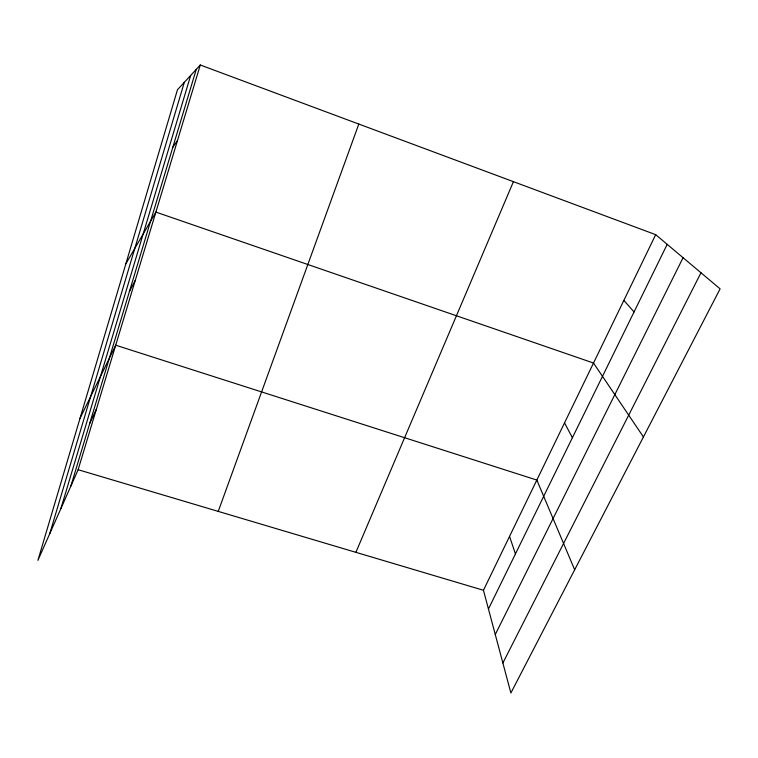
<?xml version="1.0" encoding="UTF-8"?>
<svg xmlns="http://www.w3.org/2000/svg" width="758" height="758" viewBox="0 0 758 758"><rect width="100%" height="100%" fill="white"/><g stroke="black" fill="none" stroke-linecap="round" stroke-linejoin="round"><path stroke-width="1.14" d="M49.744 533.689L184.317 82.319M60.915 508.514L190.675 75.421M70.873 486.058L196.265 69.357M200.283 64.998L177.467 89.747L37.9 560.37L78.131 469.714L200.283 64.998L655.689 234.667L720.1 288.855L510.883 693.001L483.452 590.274L655.689 234.667M218.238 511.385L358.809 124.066M355.89 552.336L513.422 181.664M89.624 423.76L96.474 408.95M80.016 418.369L115.709 345.203L536.835 480.06L574.668 569.779M488.446 608.968L667.192 244.351M495.268 634.531L683.072 257.701M502.876 663.013L700.979 272.776M129.41 291.527L135.303 280.271M125.837 263.85L155.883 212.098L593.514 363.035L643.428 436.959M172.796 147.346L177.514 140.429M78.131 469.714L483.452 590.274M623.862 300.376L634.048 311.955M564.53 422.869L572.394 437.707M509.547 536.389L515.431 553.927"/></g></svg>
